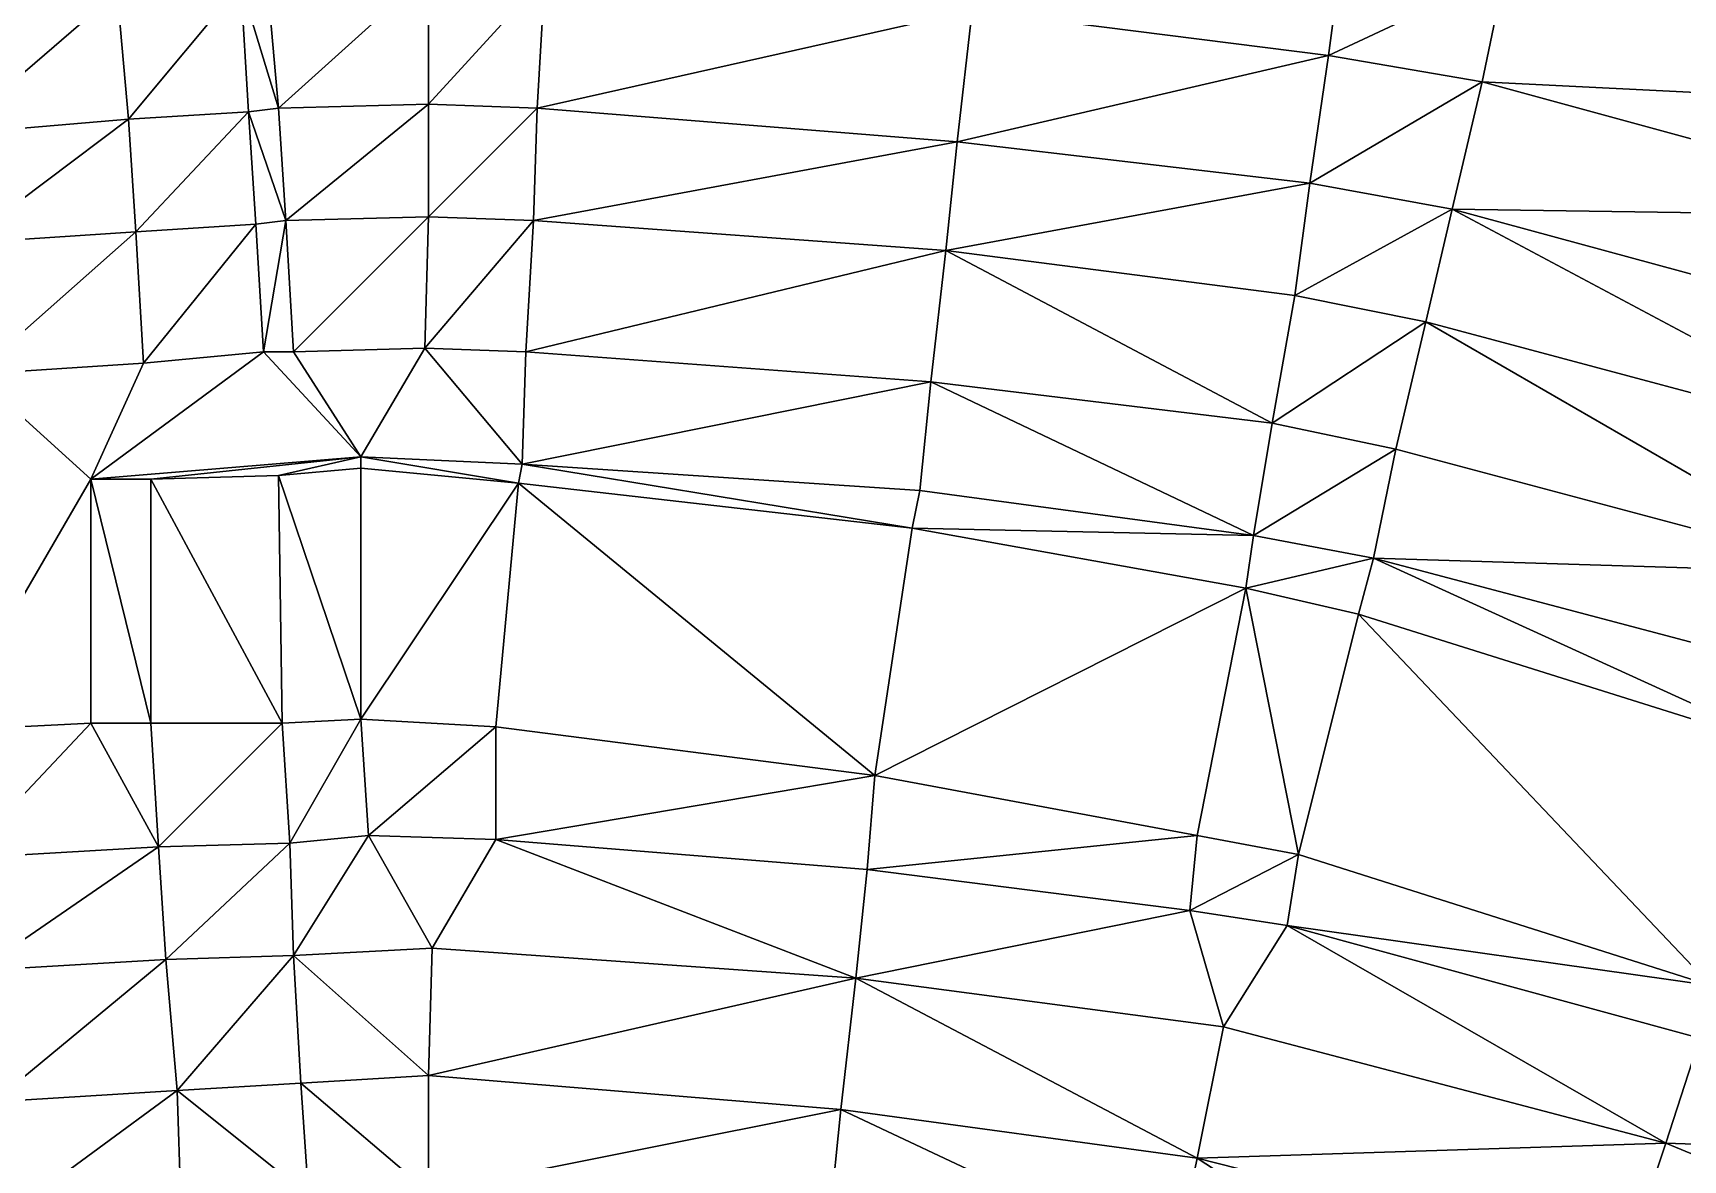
# Model space of a CAD drawing. Header units: millimetres. Extents: x 279405 to 280904, y 534349 to 535918.
# Drawn here: x 280125.8 to 280345.8, y 535560.3 to 535710.5 of the extents above; entities that cross this region are included whole.
import ezdxf

# ---------------------------------------------------------------- set-up
doc = ezdxf.new("R2010")
doc.units = ezdxf.units.MM
doc.layers.add('Карьер_конец_отработки', color=1, linetype='Continuous')

msp = doc.modelspace()

# ---------------------------------------------------------------- linework, layer by layer
at = {"layer": 'Карьер_конец_отработки', "color": 21, "true_color": 0xff914f}
for points in [[(280298.499989, 535707.500004, 9.999998), (280300.499989, 535722.500004, 9.999998), (280250.999989, 535713.500004, 9.999998), (280298.499989, 535707.500004, 9.999998)], [(280321.999989, 535718.500004, 9.999998), (280300.499989, 535722.500004, 9.999998), (280298.499989, 535707.500004, 9.999998), (280321.999989, 535718.500004, 9.999998)], [(280158.499989, 535700.500004, -20.000002), (280178.499989, 535718.500004, 9.999998), (280156.999989, 535717.500004, 9.999998), (280158.499989, 535700.500004, -20.000002)], [(280178.499989, 535701.000004, -20.000002), (280178.499989, 535718.500004, 9.999998), (280158.499989, 535700.500004, -20.000002), (280178.499989, 535701.000004, -20.000002)], [(280178.499989, 535701.000004, -20.000002), (280193.999989, 535718.000004, 9.999998), (280178.499989, 535718.500004, 9.999998), (280178.499989, 535701.000004, -20.000002)], [(280192.999989, 535700.500004, -20.000002), (280193.999989, 535718.000004, 9.999998), (280178.499989, 535701.000004, -20.000002), (280192.999989, 535700.500004, -20.000002)], [(280250.999989, 535713.500004, 9.999998), (280193.999989, 535718.000004, 9.999998), (280192.999989, 535700.500004, -20.000002), (280250.999989, 535713.500004, 9.999998)], [(280318.999989, 535704.000004, 9.999998), (280321.999989, 535718.500004, 9.999998), (280298.499989, 535707.500004, 9.999998), (280318.999989, 535704.000004, 9.999998)], [(280389.499989, 535700.500004, 9.999998), (280321.999989, 535718.500004, 9.999998), (280318.999989, 535704.000004, 9.999998), (280389.499989, 535700.500004, 9.999998)], [(280389.499989, 535700.500004, 9.999998), (280394.999989, 535717.000004, 39.999998), (280321.999989, 535718.500004, 9.999998), (280389.499989, 535700.500004, 9.999998)], [(280114.999989, 535697.000004, -20.000002), (280136.999989, 535716.000004, 9.999998), (280112.999989, 535714.500004, 9.999998), (280114.999989, 535697.000004, -20.000002)], [(280138.499989, 535699.000004, -20.000002), (280136.999989, 535716.000004, 9.999998), (280114.999989, 535697.000004, -20.000002), (280138.499989, 535699.000004, -20.000002)], [(280138.499989, 535699.000004, -20.000002), (280153.499989, 535717.000004, 9.999998), (280136.999989, 535716.000004, 9.999998), (280138.499989, 535699.000004, -20.000002)], [(280154.499989, 535700.000004, -20.000002), (280153.499989, 535717.000004, 9.999998), (280138.499989, 535699.000004, -20.000002), (280154.499989, 535700.000004, -20.000002)], [(280158.499989, 535700.500004, -20.000002), (280156.999989, 535717.500004, 9.999998), (280153.499989, 535717.000004, 9.999998), (280158.499989, 535700.500004, -20.000002)], [(280154.499989, 535700.000004, -20.000002), (280158.499989, 535700.500004, -20.000002), (280153.499989, 535717.000004, 9.999998), (280154.499989, 535700.000004, -20.000002)], [(280248.999989, 535696.000004, -20.000002), (280250.999989, 535713.500004, 9.999998), (280192.999989, 535700.500004, -20.000002), (280248.999989, 535696.000004, -20.000002)], [(280298.499989, 535707.500004, 9.999998), (280250.999989, 535713.500004, 9.999998), (280248.999989, 535696.000004, -20.000002), (280298.499989, 535707.500004, 9.999998)], [(280295.999989, 535690.500004, -20.000002), (280298.499989, 535707.500004, 9.999998), (280248.999989, 535696.000004, -20.000002), (280295.999989, 535690.500004, -20.000002)], [(280318.999989, 535704.000004, 9.999998), (280298.499989, 535707.500004, 9.999998), (280295.999989, 535690.500004, -20.000002), (280318.999989, 535704.000004, 9.999998)], [(280314.999989, 535687.000004, -20.000002), (280318.999989, 535704.000004, 9.999998), (280295.999989, 535690.500004, -20.000002), (280314.999989, 535687.000004, -20.000002)], [(280384.999989, 535686.000004, 9.999998), (280318.999989, 535704.000004, 9.999998), (280314.999989, 535687.000004, -20.000002), (280384.999989, 535686.000004, 9.999998)], [(280384.999989, 535686.000004, 9.999998), (280389.499989, 535700.500004, 9.999998), (280318.999989, 535704.000004, 9.999998), (280384.999989, 535686.000004, 9.999998)], [(280139.499989, 535684.000004, -20.000002), (280154.499989, 535700.000004, -20.000002), (280138.499989, 535699.000004, -20.000002), (280139.499989, 535684.000004, -20.000002)], [(280155.499989, 535685.000004, -20.000002), (280154.499989, 535700.000004, -20.000002), (280139.499989, 535684.000004, -20.000002), (280155.499989, 535685.000004, -20.000002)], [(280159.499989, 535685.500004, -20.000002), (280158.499989, 535700.500004, -20.000002), (280154.499989, 535700.000004, -20.000002), (280159.499989, 535685.500004, -20.000002)], [(280155.499989, 535685.000004, -20.000002), (280159.499989, 535685.500004, -20.000002), (280154.499989, 535700.000004, -20.000002), (280155.499989, 535685.000004, -20.000002)], [(280159.499989, 535685.500004, -20.000002), (280178.499989, 535701.000004, -20.000002), (280158.499989, 535700.500004, -20.000002), (280159.499989, 535685.500004, -20.000002)], [(280178.499989, 535686.000004, -20.000002), (280178.499989, 535701.000004, -20.000002), (280159.499989, 535685.500004, -20.000002), (280178.499989, 535686.000004, -20.000002)], [(280178.499989, 535686.000004, -20.000002), (280192.999989, 535700.500004, -20.000002), (280178.499989, 535701.000004, -20.000002), (280178.499989, 535686.000004, -20.000002)], [(280192.499989, 535685.500004, -20.000002), (280192.999989, 535700.500004, -20.000002), (280178.499989, 535686.000004, -20.000002), (280192.499989, 535685.500004, -20.000002)], [(280248.999989, 535696.000004, -20.000002), (280192.999989, 535700.500004, -20.000002), (280192.499989, 535685.500004, -20.000002), (280248.999989, 535696.000004, -20.000002)], [(280116.499989, 535682.500004, -20.000002), (280138.499989, 535699.000004, -20.000002), (280114.999989, 535697.000004, -20.000002), (280116.499989, 535682.500004, -20.000002)], [(280139.499989, 535684.000004, -20.000002), (280138.499989, 535699.000004, -20.000002), (280116.499989, 535682.500004, -20.000002), (280139.499989, 535684.000004, -20.000002)], [(280247.499989, 535681.500004, -20.000002), (280248.999989, 535696.000004, -20.000002), (280192.499989, 535685.500004, -20.000002), (280247.499989, 535681.500004, -20.000002)], [(280295.999989, 535690.500004, -20.000002), (280248.999989, 535696.000004, -20.000002), (280247.499989, 535681.500004, -20.000002), (280295.999989, 535690.500004, -20.000002)], [(280293.999989, 535675.500004, -20.000002), (280295.999989, 535690.500004, -20.000002), (280247.499989, 535681.500004, -20.000002), (280293.999989, 535675.500004, -20.000002)], [(280314.999989, 535687.000004, -20.000002), (280295.999989, 535690.500004, -20.000002), (280293.999989, 535675.500004, -20.000002), (280314.999989, 535687.000004, -20.000002)], [(280311.499989, 535672.000004, -20.000002), (280314.999989, 535687.000004, -20.000002), (280293.999989, 535675.500004, -20.000002), (280311.499989, 535672.000004, -20.000002)], [(280374.999989, 535655.000004, -20.000002), (280314.999989, 535687.000004, -20.000002), (280311.499989, 535672.000004, -20.000002), (280374.999989, 535655.000004, -20.000002)], [(280374.999989, 535655.000004, -20.000002), (280379.499989, 535669.500004, -20.000002), (280314.999989, 535687.000004, -20.000002), (280374.999989, 535655.000004, -20.000002)], [(280379.499989, 535669.500004, -20.000002), (280384.999989, 535686.000004, 9.999998), (280314.999989, 535687.000004, -20.000002), (280379.499989, 535669.500004, -20.000002)], [(280140.499989, 535666.500004, -50.000002), (280155.499989, 535685.000004, -20.000002), (280139.499989, 535684.000004, -20.000002), (280140.499989, 535666.500004, -50.000002)], [(280156.499989, 535668.000004, -50.000002), (280155.499989, 535685.000004, -20.000002), (280140.499989, 535666.500004, -50.000002), (280156.499989, 535668.000004, -50.000002)], [(280156.499989, 535668.000004, -50.000002), (280159.499989, 535685.500004, -20.000002), (280155.499989, 535685.000004, -20.000002), (280156.499989, 535668.000004, -50.000002)], [(280160.499989, 535668.000004, -50.000002), (280159.499989, 535685.500004, -20.000002), (280156.499989, 535668.000004, -50.000002), (280160.499989, 535668.000004, -50.000002)], [(280160.499989, 535668.000004, -50.000002), (280178.499989, 535686.000004, -20.000002), (280159.499989, 535685.500004, -20.000002), (280160.499989, 535668.000004, -50.000002)], [(280177.999989, 535668.500004, -50.000002), (280178.499989, 535686.000004, -20.000002), (280160.499989, 535668.000004, -50.000002), (280177.999989, 535668.500004, -50.000002)], [(280192.499989, 535685.500004, -20.000002), (280178.499989, 535686.000004, -20.000002), (280177.999989, 535668.500004, -50.000002), (280192.499989, 535685.500004, -20.000002)], [(280191.499989, 535668.000004, -50.000002), (280192.499989, 535685.500004, -20.000002), (280177.999989, 535668.500004, -50.000002), (280191.499989, 535668.000004, -50.000002)], [(280247.499989, 535681.500004, -20.000002), (280192.499989, 535685.500004, -20.000002), (280191.499989, 535668.000004, -50.000002), (280247.499989, 535681.500004, -20.000002)], [(280117.999989, 535665.000004, -50.000002), (280139.499989, 535684.000004, -20.000002), (280116.499989, 535682.500004, -20.000002), (280117.999989, 535665.000004, -50.000002)], [(280140.499989, 535666.500004, -50.000002), (280139.499989, 535684.000004, -20.000002), (280117.999989, 535665.000004, -50.000002), (280140.499989, 535666.500004, -50.000002)], [(280245.499989, 535664.000004, -50.000002), (280247.499989, 535681.500004, -20.000002), (280191.499989, 535668.000004, -50.000002), (280245.499989, 535664.000004, -50.000002)], [(280290.999989, 535658.500004, -50.000002), (280247.499989, 535681.500004, -20.000002), (280245.499989, 535664.000004, -50.000002), (280290.999989, 535658.500004, -50.000002)], [(280290.999989, 535658.500004, -50.000002), (280293.999989, 535675.500004, -20.000002), (280247.499989, 535681.500004, -20.000002), (280290.999989, 535658.500004, -50.000002)], [(280311.499989, 535672.000004, -20.000002), (280293.999989, 535675.500004, -20.000002), (280290.999989, 535658.500004, -50.000002), (280311.499989, 535672.000004, -20.000002)], [(280307.499989, 535655.000004, -50.000002), (280311.499989, 535672.000004, -20.000002), (280290.999989, 535658.500004, -50.000002), (280307.499989, 535655.000004, -50.000002)], [(280369.499989, 535638.500004, -50.000002), (280311.499989, 535672.000004, -20.000002), (280307.499989, 535655.000004, -50.000002), (280369.499989, 535638.500004, -50.000002)], [(280369.499989, 535638.500004, -50.000002), (280374.999989, 535655.000004, -20.000002), (280311.499989, 535672.000004, -20.000002), (280369.499989, 535638.500004, -50.000002)], [(280169.499989, 535654.000004, -50.000002), (280156.499989, 535668.000004, -50.000002), (280133.499989, 535651.000004, -50.000002), (280169.499989, 535654.000004, -50.000002)], [(280156.499989, 535668.000004, -50.000002), (280140.499989, 535666.500004, -50.000002), (280133.499989, 535651.000004, -50.000002), (280156.499989, 535668.000004, -50.000002)], [(280169.499989, 535654.000004, -50.000002), (280160.499989, 535668.000004, -50.000002), (280156.499989, 535668.000004, -50.000002), (280169.499989, 535654.000004, -50.000002)], [(280169.499989, 535654.000004, -50.000002), (280177.999989, 535668.500004, -50.000002), (280160.499989, 535668.000004, -50.000002), (280169.499989, 535654.000004, -50.000002)], [(280190.999989, 535653.000004, -50.000002), (280177.999989, 535668.500004, -50.000002), (280169.499989, 535654.000004, -50.000002), (280190.999989, 535653.000004, -50.000002)], [(280190.999989, 535653.000004, -50.000002), (280191.499989, 535668.000004, -50.000002), (280177.999989, 535668.500004, -50.000002), (280190.999989, 535653.000004, -50.000002)], [(280245.499989, 535664.000004, -50.000002), (280191.499989, 535668.000004, -50.000002), (280190.999989, 535653.000004, -50.000002), (280245.499989, 535664.000004, -50.000002)], [(280133.499989, 535651.000004, -50.000002), (280117.999989, 535665.000004, -50.000002), (280113.999989, 535617.500004, -50.000002), (280133.499989, 535651.000004, -50.000002)], [(280133.499989, 535651.000004, -50.000002), (280140.499989, 535666.500004, -50.000002), (280117.999989, 535665.000004, -50.000002), (280133.499989, 535651.000004, -50.000002)], [(280243.999989, 535649.500004, -50.000002), (280245.499989, 535664.000004, -50.000002), (280190.999989, 535653.000004, -50.000002), (280243.999989, 535649.500004, -50.000002)], [(280288.499989, 535643.500004, -50.000002), (280245.499989, 535664.000004, -50.000002), (280243.999989, 535649.500004, -50.000002), (280288.499989, 535643.500004, -50.000002)], [(280288.499989, 535643.500004, -50.000002), (280290.999989, 535658.500004, -50.000002), (280245.499989, 535664.000004, -50.000002), (280288.499989, 535643.500004, -50.000002)], [(280307.499989, 535655.000004, -50.000002), (280290.999989, 535658.500004, -50.000002), (280288.499989, 535643.500004, -50.000002), (280307.499989, 535655.000004, -50.000002)], [(280141.499989, 535651.000004, -50.67), (280169.499989, 535654.000004, -50.000002), (280133.499989, 535651.000004, -50.000002), (280141.499989, 535651.000004, -50.67)], [(280158.499989, 535651.500004, -52.089998), (280169.499989, 535654.000004, -50.000002), (280141.499989, 535651.000004, -50.67), (280158.499989, 535651.500004, -52.089998)], [(280169.499989, 535652.500004, -52.990007), (280169.499989, 535654.000004, -50.000002), (280158.499989, 535651.500004, -52.089998), (280169.499989, 535652.500004, -52.990007)], [(280169.499989, 535652.500004, -52.990007), (280190.499989, 535650.500004, -54.390001), (280169.499989, 535654.000004, -50.000002), (280169.499989, 535652.500004, -52.990007)], [(280190.499989, 535650.500004, -54.390001), (280190.999989, 535653.000004, -50.000002), (280169.499989, 535654.000004, -50.000002), (280190.499989, 535650.500004, -54.390001)], [(280304.499989, 535640.500004, -50.000002), (280307.499989, 535655.000004, -50.000002), (280288.499989, 535643.500004, -50.000002), (280304.499989, 535640.500004, -50.000002)], [(280369.499989, 535638.500004, -50.000002), (280307.499989, 535655.000004, -50.000002), (280304.499989, 535640.500004, -50.000002), (280369.499989, 535638.500004, -50.000002)], [(280169.499989, 535619.000004, -52.990007), (280169.499989, 535652.500004, -52.990007), (280158.499989, 535651.500004, -52.089998), (280169.499989, 535619.000004, -52.990007)], [(280169.499989, 535619.000004, -52.990007), (280190.499989, 535650.500004, -54.390001), (280169.499989, 535652.500004, -52.990007), (280169.499989, 535619.000004, -52.990007)], [(280242.999989, 535644.500004, -58.530001), (280190.999989, 535653.000004, -50.000002), (280190.499989, 535650.500004, -54.390001), (280242.999989, 535644.500004, -58.530001)], [(280242.999989, 535644.500004, -58.530001), (280243.999989, 535649.500004, -50.000002), (280190.999989, 535653.000004, -50.000002), (280242.999989, 535644.500004, -58.530001)], [(280133.499989, 535618.500004, -50.000002), (280133.499989, 535651.000004, -50.000002), (280113.999989, 535617.500004, -50.000002), (280133.499989, 535618.500004, -50.000002)], [(280133.499989, 535618.500004, -50.000002), (280141.499989, 535618.500004, -50.67), (280133.499989, 535651.000004, -50.000002), (280133.499989, 535618.500004, -50.000002)], [(280141.499989, 535618.500004, -50.67), (280141.499989, 535651.000004, -50.67), (280133.499989, 535651.000004, -50.000002), (280141.499989, 535618.500004, -50.67)], [(280158.999989, 535618.500004, -52.089998), (280158.499989, 535651.500004, -52.089998), (280141.499989, 535651.000004, -50.67), (280158.999989, 535618.500004, -52.089998)], [(280141.499989, 535618.500004, -50.67), (280158.999989, 535618.500004, -52.089998), (280141.499989, 535651.000004, -50.67), (280141.499989, 535618.500004, -50.67)], [(280158.999989, 535618.500004, -52.089998), (280169.499989, 535619.000004, -52.990007), (280158.499989, 535651.500004, -52.089998), (280158.999989, 535618.500004, -52.089998)], [(280187.499989, 535618.000004, -54.390001), (280190.499989, 535650.500004, -54.390001), (280169.499989, 535619.000004, -52.990007), (280187.499989, 535618.000004, -54.390001)], [(280237.999989, 535611.500004, -58.530001), (280190.499989, 535650.500004, -54.390001), (280187.499989, 535618.000004, -54.390001), (280237.999989, 535611.500004, -58.530001)], [(280237.999989, 535611.500004, -58.530001), (280242.999989, 535644.500004, -58.530001), (280190.499989, 535650.500004, -54.390001), (280237.999989, 535611.500004, -58.530001)], [(280288.499989, 535643.500004, -50.000002), (280243.999989, 535649.500004, -50.000002), (280242.999989, 535644.500004, -58.530001), (280288.499989, 535643.500004, -50.000002)], [(280287.499989, 535636.500004, -62.130007), (280242.999989, 535644.500004, -58.530001), (280237.999989, 535611.500004, -58.530001), (280287.499989, 535636.500004, -62.130007)], [(280287.499989, 535636.500004, -62.130007), (280288.499989, 535643.500004, -50.000002), (280242.999989, 535644.500004, -58.530001), (280287.499989, 535636.500004, -62.130007)], [(280304.499989, 535640.500004, -50.000002), (280288.499989, 535643.500004, -50.000002), (280287.499989, 535636.500004, -62.130007), (280304.499989, 535640.500004, -50.000002)], [(280302.499989, 535633.000004, -63.229998), (280304.499989, 535640.500004, -50.000002), (280287.499989, 535636.500004, -62.130007), (280302.499989, 535633.000004, -63.229998)], [(280361.499989, 535614.500004, -67.979998), (280304.499989, 535640.500004, -50.000002), (280302.499989, 535633.000004, -63.229998), (280361.499989, 535614.500004, -67.979998)], [(280361.499989, 535614.500004, -67.979998), (280364.999989, 535624.500004, -50.000002), (280304.499989, 535640.500004, -50.000002), (280361.499989, 535614.500004, -67.979998)], [(280364.999989, 535624.500004, -50.000002), (280369.499989, 535638.500004, -50.000002), (280304.499989, 535640.500004, -50.000002), (280364.999989, 535624.500004, -50.000002)], [(280280.999989, 535603.500004, -62.130007), (280287.499989, 535636.500004, -62.130007), (280237.999989, 535611.500004, -58.530001), (280280.999989, 535603.500004, -62.130007)], [(280294.499989, 535601.000004, -63.229998), (280287.499989, 535636.500004, -62.130007), (280280.999989, 535603.500004, -62.130007), (280294.499989, 535601.000004, -63.229998)], [(280294.499989, 535601.000004, -63.229998), (280302.499989, 535633.000004, -63.229998), (280287.499989, 535636.500004, -62.130007), (280294.499989, 535601.000004, -63.229998)], [(280349.499989, 535583.500004, -67.979998), (280302.499989, 535633.000004, -63.229998), (280294.499989, 535601.000004, -63.229998), (280349.499989, 535583.500004, -67.979998)], [(280349.499989, 535583.500004, -67.979998), (280361.499989, 535614.500004, -67.979998), (280302.499989, 535633.000004, -63.229998), (280349.499989, 535583.500004, -67.979998)], [(280159.999989, 535602.500004, -80.000002), (280169.499989, 535619.000004, -52.990007), (280158.999989, 535618.500004, -52.089998), (280159.999989, 535602.500004, -80.000002)], [(280170.499989, 535603.500004, -80.000002), (280169.499989, 535619.000004, -52.990007), (280159.999989, 535602.500004, -80.000002), (280170.499989, 535603.500004, -80.000002)], [(280170.499989, 535603.500004, -80.000002), (280187.499989, 535618.000004, -54.390001), (280169.499989, 535619.000004, -52.990007), (280170.499989, 535603.500004, -80.000002)], [(280116.499989, 535600.500004, -80.000002), (280133.499989, 535618.500004, -50.000002), (280113.999989, 535617.500004, -50.000002), (280116.499989, 535600.500004, -80.000002)], [(280142.499989, 535602.000004, -80.000002), (280133.499989, 535618.500004, -50.000002), (280116.499989, 535600.500004, -80.000002), (280142.499989, 535602.000004, -80.000002)], [(280142.499989, 535602.000004, -80.000002), (280141.499989, 535618.500004, -50.67), (280133.499989, 535618.500004, -50.000002), (280142.499989, 535602.000004, -80.000002)], [(280142.499989, 535602.000004, -80.000002), (280158.999989, 535618.500004, -52.089998), (280141.499989, 535618.500004, -50.67), (280142.499989, 535602.000004, -80.000002)], [(280159.999989, 535602.500004, -80.000002), (280158.999989, 535618.500004, -52.089998), (280142.499989, 535602.000004, -80.000002), (280159.999989, 535602.500004, -80.000002)], [(280187.499989, 535603.000004, -80.000002), (280187.499989, 535618.000004, -54.390001), (280170.499989, 535603.500004, -80.000002), (280187.499989, 535603.000004, -80.000002)], [(280187.499989, 535603.000004, -80.000002), (280237.999989, 535611.500004, -58.530001), (280187.499989, 535618.000004, -54.390001), (280187.499989, 535603.000004, -80.000002)], [(280236.999989, 535599.000004, -80.000002), (280237.999989, 535611.500004, -58.530001), (280187.499989, 535603.000004, -80.000002), (280236.999989, 535599.000004, -80.000002)], [(280280.999989, 535603.500004, -62.130007), (280237.999989, 535611.500004, -58.530001), (280236.999989, 535599.000004, -80.000002), (280280.999989, 535603.500004, -62.130007)], [(280160.499989, 535587.500004, -80.000002), (280170.499989, 535603.500004, -80.000002), (280159.999989, 535602.500004, -80.000002), (280160.499989, 535587.500004, -80.000002)], [(280178.999989, 535588.500004, -80.000002), (280170.499989, 535603.500004, -80.000002), (280160.499989, 535587.500004, -80.000002), (280178.999989, 535588.500004, -80.000002)], [(280178.999989, 535588.500004, -80.000002), (280187.499989, 535603.000004, -80.000002), (280170.499989, 535603.500004, -80.000002), (280178.999989, 535588.500004, -80.000002)], [(280279.999989, 535593.500004, -80.000002), (280280.999989, 535603.500004, -62.130007), (280236.999989, 535599.000004, -80.000002), (280279.999989, 535593.500004, -80.000002)], [(280294.499989, 535601.000004, -63.229998), (280280.999989, 535603.500004, -62.130007), (280279.999989, 535593.500004, -80.000002), (280294.499989, 535601.000004, -63.229998)], [(280118.499989, 535585.500004, -80.000002), (280142.499989, 535602.000004, -80.000002), (280116.499989, 535600.500004, -80.000002), (280118.499989, 535585.500004, -80.000002)], [(280143.499989, 535587.000004, -80.000002), (280142.499989, 535602.000004, -80.000002), (280118.499989, 535585.500004, -80.000002), (280143.499989, 535587.000004, -80.000002)], [(280143.499989, 535587.000004, -80.000002), (280159.999989, 535602.500004, -80.000002), (280142.499989, 535602.000004, -80.000002), (280143.499989, 535587.000004, -80.000002)], [(280160.499989, 535587.500004, -80.000002), (280159.999989, 535602.500004, -80.000002), (280143.499989, 535587.000004, -80.000002), (280160.499989, 535587.500004, -80.000002)], [(280235.499989, 535584.500004, -80.000002), (280187.499989, 535603.000004, -80.000002), (280178.999989, 535588.500004, -80.000002), (280235.499989, 535584.500004, -80.000002)], [(280235.499989, 535584.500004, -80.000002), (280236.999989, 535599.000004, -80.000002), (280187.499989, 535603.000004, -80.000002), (280235.499989, 535584.500004, -80.000002)], [(280292.999989, 535591.500004, -80.000002), (280294.499989, 535601.000004, -63.229998), (280279.999989, 535593.500004, -80.000002), (280292.999989, 535591.500004, -80.000002)], [(280349.499989, 535583.500004, -67.979998), (280294.499989, 535601.000004, -63.229998), (280292.999989, 535591.500004, -80.000002), (280349.499989, 535583.500004, -67.979998)], [(280279.999989, 535593.500004, -80.000002), (280236.999989, 535599.000004, -80.000002), (280235.499989, 535584.500004, -80.000002), (280279.999989, 535593.500004, -80.000002)], [(280284.499989, 535578.000004, -80.000002), (280279.999989, 535593.500004, -80.000002), (280235.499989, 535584.500004, -80.000002), (280284.499989, 535578.000004, -80.000002)], [(280284.499989, 535578.000004, -80.000002), (280292.999989, 535591.500004, -80.000002), (280279.999989, 535593.500004, -80.000002), (280284.499989, 535578.000004, -80.000002)], [(280343.499989, 535562.500004, -80.000002), (280292.999989, 535591.500004, -80.000002), (280284.499989, 535578.000004, -80.000002), (280343.499989, 535562.500004, -80.000002)], [(280343.499989, 535562.500004, -80.000002), (280347.999989, 535576.500004, -80.000002), (280292.999989, 535591.500004, -80.000002), (280343.499989, 535562.500004, -80.000002)], [(280347.999989, 535576.500004, -80.000002), (280349.499989, 535583.500004, -67.979998), (280292.999989, 535591.500004, -80.000002), (280347.999989, 535576.500004, -80.000002)], [(280178.499989, 535571.500004, -110.000002), (280178.999989, 535588.500004, -80.000002), (280160.499989, 535587.500004, -80.000002), (280178.499989, 535571.500004, -110.000002)], [(280235.499989, 535584.500004, -80.000002), (280178.999989, 535588.500004, -80.000002), (280178.499989, 535571.500004, -110.000002), (280235.499989, 535584.500004, -80.000002)], [(280120.499989, 535568.000004, -110.000002), (280143.499989, 535587.000004, -80.000002), (280118.499989, 535585.500004, -80.000002), (280120.499989, 535568.000004, -110.000002)], [(280144.999989, 535569.500004, -110.000002), (280143.499989, 535587.000004, -80.000002), (280120.499989, 535568.000004, -110.000002), (280144.999989, 535569.500004, -110.000002)], [(280144.999989, 535569.500004, -110.000002), (280160.499989, 535587.500004, -80.000002), (280143.499989, 535587.000004, -80.000002), (280144.999989, 535569.500004, -110.000002)], [(280161.499989, 535570.500004, -110.000002), (280160.499989, 535587.500004, -80.000002), (280144.999989, 535569.500004, -110.000002), (280161.499989, 535570.500004, -110.000002)], [(280161.499989, 535570.500004, -110.000002), (280178.499989, 535571.500004, -110.000002), (280160.499989, 535587.500004, -80.000002), (280161.499989, 535570.500004, -110.000002)], [(280233.499989, 535567.000004, -110.000002), (280235.499989, 535584.500004, -80.000002), (280178.499989, 535571.500004, -110.000002), (280233.499989, 535567.000004, -110.000002)], [(280280.999989, 535560.500004, -110.000002), (280235.499989, 535584.500004, -80.000002), (280233.499989, 535567.000004, -110.000002), (280280.999989, 535560.500004, -110.000002)], [(280280.999989, 535560.500004, -110.000002), (280284.499989, 535578.000004, -80.000002), (280235.499989, 535584.500004, -80.000002), (280280.999989, 535560.500004, -110.000002)], [(280343.499989, 535562.500004, -80.000002), (280284.499989, 535578.000004, -80.000002), (280280.999989, 535560.500004, -110.000002), (280343.499989, 535562.500004, -80.000002)], [(280386.999989, 535561.000004, -80.000002), (280347.999989, 535576.500004, -80.000002), (280343.499989, 535562.500004, -80.000002), (280386.999989, 535561.000004, -80.000002)], [(280162.499989, 535555.500004, -110.000002), (280161.499989, 535570.500004, -110.000002), (280144.999989, 535569.500004, -110.000002), (280162.499989, 535555.500004, -110.000002)], [(280178.499989, 535556.000004, -110.000002), (280178.499989, 535571.500004, -110.000002), (280161.499989, 535570.500004, -110.000002), (280178.499989, 535556.000004, -110.000002)], [(280162.499989, 535555.500004, -110.000002), (280178.499989, 535556.000004, -110.000002), (280161.499989, 535570.500004, -110.000002), (280162.499989, 535555.500004, -110.000002)], [(280178.499989, 535556.000004, -110.000002), (280233.499989, 535567.000004, -110.000002), (280178.499989, 535571.500004, -110.000002), (280178.499989, 535556.000004, -110.000002)], [(280122.499989, 535553.000004, -110.000002), (280144.999989, 535569.500004, -110.000002), (280120.499989, 535568.000004, -110.000002), (280122.499989, 535553.000004, -110.000002)], [(280145.499989, 535554.500004, -110.000002), (280144.999989, 535569.500004, -110.000002), (280122.499989, 535553.000004, -110.000002), (280145.499989, 535554.500004, -110.000002)], [(280145.499989, 535554.500004, -110.000002), (280162.499989, 535555.500004, -110.000002), (280144.999989, 535569.500004, -110.000002), (280145.499989, 535554.500004, -110.000002)], [(280231.999989, 535552.500004, -110.000002), (280233.499989, 535567.000004, -110.000002), (280178.499989, 535556.000004, -110.000002), (280231.999989, 535552.500004, -110.000002)], [(280277.999989, 535546.000004, -110.000002), (280233.499989, 535567.000004, -110.000002), (280231.999989, 535552.500004, -110.000002), (280277.999989, 535546.000004, -110.000002)], [(280277.999989, 535546.000004, -110.000002), (280280.999989, 535560.500004, -110.000002), (280233.499989, 535567.000004, -110.000002), (280277.999989, 535546.000004, -110.000002)], [(280337.999989, 535546.000004, -110.000002), (280343.499989, 535562.500004, -80.000002), (280280.999989, 535560.500004, -110.000002), (280337.999989, 535546.000004, -110.000002)], [(280380.999989, 535547.000004, -80.000002), (280343.499989, 535562.500004, -80.000002), (280337.999989, 535546.000004, -110.000002), (280380.999989, 535547.000004, -80.000002)], [(280380.999989, 535547.000004, -80.000002), (280386.999989, 535561.000004, -80.000002), (280343.499989, 535562.500004, -80.000002), (280380.999989, 535547.000004, -80.000002)], [(280319.999989, 535535.000004, -110.000002), (280280.999989, 535560.500004, -110.000002), (280277.999989, 535546.000004, -110.000002), (280319.999989, 535535.000004, -110.000002)], [(280319.999989, 535535.000004, -110.000002), (280337.999989, 535546.000004, -110.000002), (280280.999989, 535560.500004, -110.000002), (280319.999989, 535535.000004, -110.000002)]]:
    msp.add_3dface(points, dxfattribs=at)

doc.saveas('drawing.dxf')
